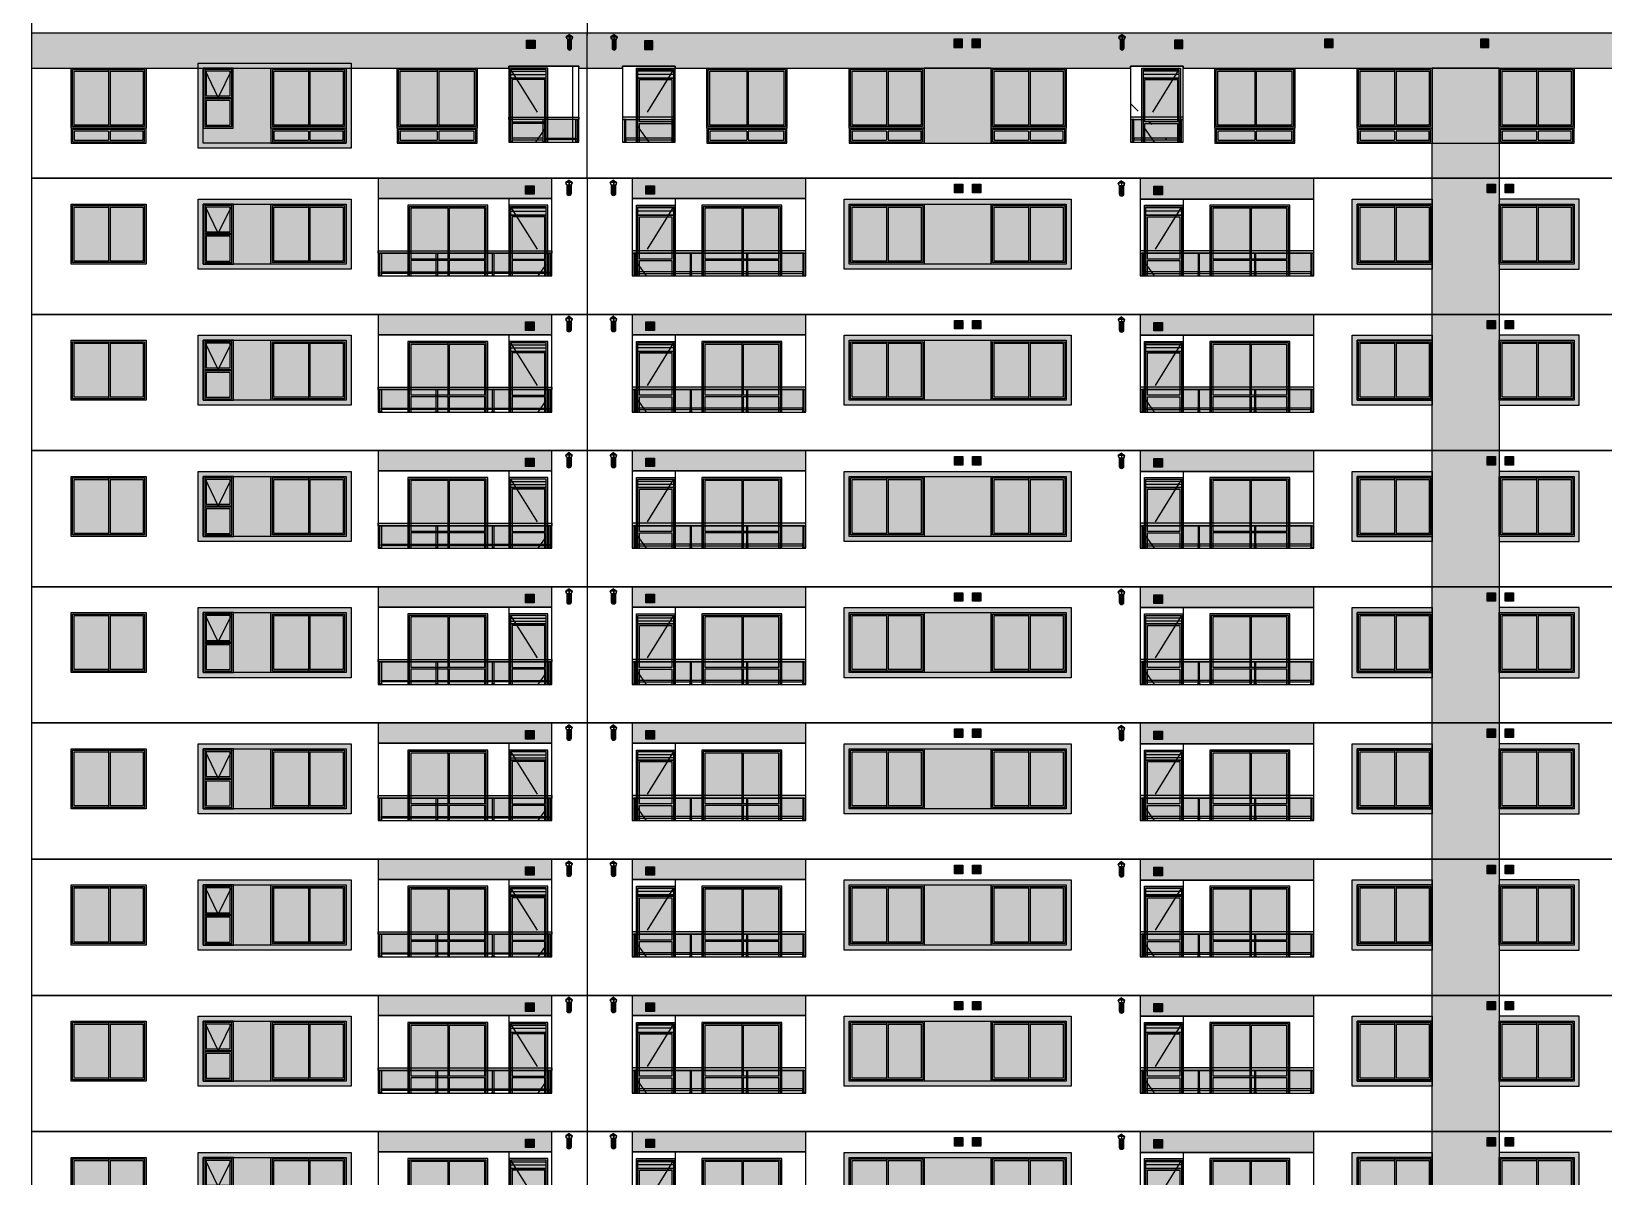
# Model space of a CAD drawing. Header units: metres. Extents: x -9138 to -7768, y 20 to 184.
# Drawn here: x -8337.33 to -8305.94, y 68.04 to 90.91 of the extents above; entities that cross this region are included whole.
import ezdxf
from ezdxf.xclip import XClip

# ---------------------------------------------------------------- set-up
doc = ezdxf.new("R2010")
doc.units = ezdxf.units.M
doc.header["$XCLIPFRAME"] = 0
doc.linetypes.add('CTE ELEV$0$DASHEDX2', pattern=[1.5, 1, -0.5])
for name, color, linetype in [('ARQ-DIM EMBASAM', 2, 'Continuous'), ('CTE ELEV$0$ARQ- FRISO', 7, 'Continuous'), ('CTE ELEV$0$ARQ-AUX', 7, 'Continuous'), ('CTE ELEV$0$ARQ-AUX1', 1, 'Continuous'), ('CTE ELEV$0$ARQ-AUX2', 2, 'Continuous'), ('CTE ELEV$0$ARQ-AUX3', 3, 'Continuous'), ('CTE ELEV$0$ARQ-CAX', 1, 'Continuous'), ('CTE ELEV$0$ARQ-PRJ', 7, 'CTE ELEV$0$DASHEDX2')]:
    doc.layers.add(name, color=color, linetype=linetype)
for name, color, linetype, true_color in [('CTE ELEV$0$COR CASTANHA', 7, 'Continuous', 0x92725d), ('CTE ELEV$0$COR CINZA FECHADO', 7, 'Continuous', 0x56534e), ('CTE ELEV$0$COR-CAIX', 7, 'Continuous', 0x45494e)]:
    doc.layers.add(name, color=color, linetype=linetype, true_color=true_color)

# ---------------------------------------------------------------- blocks, each defined once
blk = doc.blocks.new('CTE ELEV$0$V J 150x120')
at = {"layer": 'CTE ELEV$0$COR-CAIX'}
h = blk.add_hatch(color=256, dxfattribs=at)
h.dxf.hatch_style = 1
h.paths.add_polyline_path([(1.5, 1.2), (0, 1.2), (0, 0), (1.5, 0)])
h = blk.add_hatch(color=254, dxfattribs=at)
h.dxf.hatch_style = 1
h.paths.add_polyline_path([(0.72, 1.14), (0.06, 1.14), (0.06, 0.06), (0.72, 0.06)])
h.paths.add_polyline_path([(0.75, 0.06), (1.44, 0.06), (1.44, 1.14), (0.75, 1.14)])
for points in [[(1.5, 1.2), (0, 1.2), (0, 0), (1.5, 0)], [(1.47, 1.17), (0.03, 1.17), (0.03, 0.03), (1.47, 0.03)]]:
    blk.add_lwpolyline(points, close=True)
for points in [[(0.72, 1.14), (0.06, 1.14), (0.06, 0.06), (0.72, 0.06)], [(0.72, 1.14), (0.72, 0.06)], [(0.75, 1.17), (0.75, 0.03)], [(0.75, 0.06), (1.44, 0.06), (1.44, 1.14), (0.75, 1.14)]]:
    blk.add_lwpolyline(points)
blk = doc.blocks.new('CTE ELEV$0$V J 80x60')
at = {"layer": 'CTE ELEV$0$COR-CAIX'}
h = blk.add_hatch(color=256, dxfattribs=at)
h.dxf.hatch_style = 1
h.paths.add_polyline_path([(0, 1.2), (0.6, 1.2), (0.6, 0), (0, 0)])
h = blk.add_hatch(color=254, dxfattribs=at)
h.dxf.hatch_style = 1
h.paths.add_polyline_path([(0.54, 0.555), (0.06, 0.555), (0.06, 0.06), (0.54, 0.06)])
h.paths.add_polyline_path([(0.06, 1.108), (0.06, 0.645), (0.285, 0.645)], flags=17)
h.paths.add_polyline_path([(0.54, 1.108), (0.54, 1.14), (0.06, 1.14), (0.06, 1.108), (0.285, 0.645), (0.315, 0.645)])
h.paths.add_polyline_path([(0.54, 1.108), (0.315, 0.645), (0.54, 0.645)], flags=17)
at = {"layer": 'CTE ELEV$0$ARQ-CAX', "flags": 128}
for points in [[(0, 1.2), (0.6, 1.2), (0.6, 0), (0, 0)], [(0.03, 1.17), (0.57, 1.17), (0.57, 0.615), (0.03, 0.615)], [(0.03, 1.17), (0.57, 1.17), (0.57, 0.03), (0.03, 0.03)], [(0.06, 1.14), (0.54, 1.14), (0.54, 0.645), (0.06, 0.645)], [(0.03, 0.585), (0.57, 0.585), (0.57, 0.03), (0.03, 0.03)], [(0.06, 0.555), (0.54, 0.555), (0.54, 0.06), (0.06, 0.06)]]:
    blk.add_lwpolyline(points, close=True, dxfattribs=at)
at = {"layer": 'CTE ELEV$0$ARQ-PRJ'}
blk.add_lwpolyline([(0.03, 1.17), (0.3, 0.615), (0.57, 1.17)], dxfattribs=at)
blk = doc.blocks.new('CTE ELEV$0$V P 160x220')
at = {"layer": 'CTE ELEV$0$COR-CAIX'}
h = blk.add_hatch(color=256, dxfattribs=at)
h.dxf.hatch_style = 1
h.paths.add_polyline_path([(0, 2.175), (1.6, 2.175), (1.6, 0), (0, 0)])
h = blk.add_hatch(color=254, dxfattribs=at)
h.dxf.hatch_style = 1
h.paths.add_polyline_path([(0.77, 2.115), (0.06, 2.115), (0.06, 1.1), (0.77, 1.1)])
h.paths.add_polyline_path([(1.54, 2.115), (0.8, 2.115), (0.8, 1.1), (1.54, 1.1)])
h.paths.add_polyline_path([(1.54, 1.07), (0.8, 1.07), (0.8, 0.06), (1.54, 0.06)])
h.paths.add_polyline_path([(0.77, 1.07), (0.06, 1.07), (0.06, 0.06), (0.77, 0.06)])
at = {"layer": 'CTE ELEV$0$ARQ-CAX'}
for p, q in [((0.06, 1.1), (0.77, 1.1)), ((0.06, 1.07), (0.77, 1.07)), ((0.8, 1.1), (1.54, 1.1)), ((0.8, 1.07), (1.54, 1.07))]:
    blk.add_line(p, q, dxfattribs=at)
for points in [[(0, 2.175), (1.6, 2.175), (1.6, 0), (0, 0)], [(0.03, 2.145), (1.57, 2.145), (1.57, 0.03), (0.03, 0.03)]]:
    blk.add_lwpolyline(points, close=True, dxfattribs=at)
for points in [[(0.06, 1.1), (0.06, 2.115), (0.77, 2.115)], [(0.77, 2.115), (0.77, 1.1)], [(0.8, 2.145), (0.8, 0.03)], [(0.8, 2.115), (1.54, 2.115), (1.54, 1.1)], [(0.77, 0.06), (0.06, 0.06), (0.06, 1.07)], [(0.77, 1.07), (0.77, 0.06)], [(1.54, 1.07), (1.54, 0.06), (0.8, 0.06)]]:
    blk.add_lwpolyline(points, dxfattribs=at)
blk = doc.blocks.new('CTE ELEV$0$V P 80x220')
at = {"layer": 'CTE ELEV$0$ARQ-CAX'}
h = blk.add_hatch(dxfattribs=at)
h.set_pattern_fill('LINE', scale=0.02)
h.set_pattern_definition([(0, (0.74004, 2.16916), (0, 0.0635), [])])
h.paths.add_polyline_path([(0.74, 2.145), (0.03, 2.145), (0.03, 2), (0.74, 2)])
h.paths.add_polyline_path([(0.71, 0.2), (0.06, 0.2), (0.06, 0.03), (0.71, 0.03)])
at = {"layer": 'CTE ELEV$0$COR-CAIX'}
h = blk.add_hatch(color=256, dxfattribs=at)
h.dxf.hatch_style = 1
h.paths.add_polyline_path([(0.77, 0), (0.77, 2.175), (0, 2.175), (0, 0)])
h = blk.add_hatch(color=254, dxfattribs=at)
h.dxf.hatch_style = 1
h.paths.add_polyline_path([(0.71, 1.945), (0.154, 1.945), (0.678, 1.1), (0.71, 1.1)])
h.paths.add_polyline_path([(0.154, 1.945), (0.06, 1.945), (0.06, 1.1), (0.678, 1.1)])
h.paths.add_polyline_path([(0.71, 0.958), (0.71, 1.048), (0.697, 1.07), (0.06, 1.07), (0.06, 0.23), (0.193, 0.23)])
h.paths.add_polyline_path([(0.71, 0.958), (0.193, 0.23), (0.71, 0.23)], flags=17)
at = {"layer": 'CTE ELEV$0$ARQ-CAX'}
for points in [[(0.77, 0), (0.77, 2.175), (0, 2.175), (0, 0)], [(0.74, 2.145), (0.03, 2.145), (0.03, 1.975), (0.74, 1.975)]]:
    blk.add_lwpolyline(points, close=True, dxfattribs=at)
for points in [[(0.74, 0), (0.74, 1.975), (0.03, 1.975), (0.03, 0)], [(0.71, 1.1), (0.71, 1.945), (0.06, 1.945), (0.06, 1.1)], [(0.06, 1.1), (0.71, 1.1)], [(0.06, 1.07), (0.06, 0)], [(0.71, 1.07), (0.06, 1.07)], [(0.71, 0), (0.71, 1.07)], [(0.71, 0.23), (0.06, 0.23)], [(0.06, 0.2), (0.71, 0.2)], [(0.06, 0.03), (0.71, 0.03)], [(0, 0), (0.77, 0)]]:
    blk.add_lwpolyline(points, dxfattribs=at)
at = {"layer": 'CTE ELEV$0$ARQ-PRJ'}
blk.add_lwpolyline([(0.03, 2.145), (0.74, 1), (0.03, 0)], dxfattribs=at)
blk = doc.blocks.new('CTE ELEV$0$v grd 3.47')
at = {"layer": 'CTE ELEV$0$COR-CAIX'}
h = blk.add_hatch(color=256, dxfattribs=at)
h.dxf.hatch_style = 1
h.paths.add_polyline_path([(-3.47, 0.45), (0, 0.45), (0, 0.5), (-3.47, 0.5)])
h.paths.add_polyline_path([(-3.405, 0.45), (-3.435, 0.45), (-3.435, 0.01), (-3.405, 0.01)])
h.paths.add_polyline_path([(-2.322, 0.01), (-2.272, 0.01), (-2.272, 0), (-2.322, 0)])
h.paths.add_polyline_path([(-1.198, 0.01), (-1.148, 0.01), (-1.148, 0), (-1.198, 0)])
h.paths.add_polyline_path([(-1.158, 0.08), (-0.065, 0.08), (-0.065, 0.05), (-1.158, 0.05)])
h.paths.add_polyline_path([(-2.282, 0.08), (-1.188, 0.08), (-1.188, 0.05), (-2.282, 0.05)])
h.paths.add_polyline_path([(-1.188, 0.45), (-1.158, 0.45), (-1.158, 0.01), (-1.188, 0.01)])
h.paths.add_polyline_path([(-2.312, 0.45), (-2.282, 0.45), (-2.282, 0.01), (-2.312, 0.01)])
h.paths.add_polyline_path([(-3.405, 0.08), (-2.312, 0.08), (-2.312, 0.05), (-3.405, 0.05)])
h.paths.add_polyline_path([(-3.445, 0.01), (-3.395, 0.01), (-3.395, 0), (-3.445, 0)])
h.paths.add_polyline_path([(-0.075, 0.01), (-0.025, 0.01), (-0.025, 0), (-0.075, 0)])
h.paths.add_polyline_path([(-0.065, 0.45), (-0.035, 0.45), (-0.035, 0.01), (-0.065, 0.01)])
at = {"layer": 'CTE ELEV$0$COR-CAIX', "transparency": 33554610}
h = blk.add_hatch(color=254, dxfattribs=at)
h.dxf.hatch_style = 1
h.paths.add_polyline_path([(-2.312, 0.08), (-2.312, 0.45), (-3.405, 0.45), (-3.405, 0.08)])
h.paths.add_polyline_path([(-1.188, 0.08), (-1.188, 0.45), (-2.282, 0.45), (-2.282, 0.08)])
h.paths.add_polyline_path([(-1.158, 0.08), (-0.065, 0.08), (-0.065, 0.45), (-1.158, 0.45)])
at = {"ltscale": 0.05}
blk.add_lwpolyline([(0, 0.5), (0, 0.45), (-3.47, 0.45), (-3.47, 0.5)], close=True, dxfattribs=at)
for points in [[(-3.435, 0.45), (-3.405, 0.45), (-3.405, 0.01), (-3.435, 0.01)], [(-2.312, 0.45), (-2.282, 0.45), (-2.282, 0.01), (-2.312, 0.01)], [(-1.188, 0.45), (-1.158, 0.45), (-1.158, 0.01), (-1.188, 0.01)], [(-0.065, 0.45), (-0.035, 0.45), (-0.035, 0.01), (-0.065, 0.01)], [(-3.445, 0.01), (-3.395, 0.01), (-3.395, 0), (-3.445, 0)], [(-3.405, 0.08), (-2.312, 0.08), (-2.312, 0.05), (-3.405, 0.05)], [(-2.322, 0.01), (-2.272, 0.01), (-2.272, 0), (-2.322, 0)], [(-2.282, 0.08), (-1.188, 0.08), (-1.188, 0.05), (-2.282, 0.05)], [(-1.198, 0.01), (-1.148, 0.01), (-1.148, 0), (-1.198, 0)], [(-1.158, 0.08), (-0.065, 0.08), (-0.065, 0.05), (-1.158, 0.05)], [(-0.075, 0.01), (-0.025, 0.01), (-0.025, 0), (-0.075, 0)]]:
    blk.add_lwpolyline(points, close=True)
blk.add_lwpolyline([(-3.42, 0.45), (-0.05, 0.45)])
blk = doc.blocks.new('CTE ELEV$0$vp vento kit')
at = {"layer": 'CTE ELEV$0$ARQ-CAX', "transparency": 33554687}
h = blk.add_hatch(dxfattribs=at)
h.set_pattern_fill('LINE', scale=0.01)
h.set_pattern_definition([(0, (8794.04869, -68.72711), (0, 0.03175), [])])
h.paths.add_polyline_path([(-0.16, 0.16), (-0.01, 0.16), (-0.01, 0.01), (-0.16, 0.01)])
at = {"layer": 'CTE ELEV$0$COR-CAIX', "transparency": 33554687}
h = blk.add_hatch(color=256, dxfattribs=at)
h.dxf.hatch_style = 1
h.paths.add_polyline_path([(-0.17, 0.17), (0, 0.17), (0, 0), (-0.17, 0)])
at = {"layer": 'CTE ELEV$0$ARQ-CAX'}
for points in [[(-0.17, 0.17), (0, 0.17), (0, 0), (-0.17, 0)], [(-0.16, 0.16), (-0.01, 0.16), (-0.01, 0.01), (-0.16, 0.01)]]:
    blk.add_lwpolyline(points, close=True, dxfattribs=at)
blk = doc.blocks.new('CTE ELEV$0$V FR CHAPEU CHINES')
at = {"layer": 'CTE ELEV$0$ARQ-AUX'}
h = blk.add_hatch(color=8, dxfattribs=at)
h.dxf.hatch_style = 1
h.paths.add_polyline_path([(-0.01, 0.262), (-0.077, 0.212), (0.057, 0.212)])
h.paths.add_polyline_path([(0.03, 0.167), (-0.05, 0.167), (-0.05, -0.01, 1), (0.03, -0.01)])
h.paths.add_polyline_path([(-0.007, 0.212), (-0.012, 0.212), (-0.012, 0.167), (-0.007, 0.167)])
h.paths.add_polyline_path([(-0.072, 0.212), (-0.077, 0.212), (-0.06, 0.167), (-0.055, 0.167)])
h.paths.add_polyline_path([(0.057, 0.212), (0.052, 0.212), (0.035, 0.167), (0.04, 0.167)])
at = {"layer": 'CTE ELEV$0$ARQ-CAX'}
for p, q in [((0.04, 0.167), (-0.06, 0.167)), ((-0.05, 0.167), (-0.05, -0.01)), ((0.03, -0.01), (0.03, 0.167))]:
    blk.add_line(p, q, dxfattribs=at)
for points in [[(-0.01, 0.262), (-0.077, 0.212)], [(-0.06, 0.167), (-0.077, 0.212)], [(-0.055, 0.167), (-0.072, 0.212)], [(-0.01, 0.262), (0.057, 0.212)], [(0.035, 0.167), (0.052, 0.212)], [(0.04, 0.167), (0.057, 0.212)]]:
    blk.add_lwpolyline(points, dxfattribs=at)
at = {"layer": 'CTE ELEV$0$ARQ-CAX', "elevation": -0.007}
for points in [[(-0.077, 0.212), (0.057, 0.212)], [(-0.012, 0.212), (-0.012, 0.167)], [(-0.007, 0.212), (-0.007, 0.167)]]:
    blk.add_lwpolyline(points, dxfattribs=at)
at = {"layer": 'CTE ELEV$0$ARQ-CAX'}
blk.add_arc((-0.01, -0.01), 0.04, 180, 0, dxfattribs=at)
blk = doc.blocks.new('CTE ELEV$0$elev 3 tipo')
at = {"layer": 'CTE ELEV$0$COR CASTANHA'}
h = blk.add_hatch(color=256, dxfattribs=at)
h.dxf.hatch_style = 1
h.paths.add_polyline_path([(6.92, 2.315), (10.39, 2.315), (10.39, 2.72), (6.92, 2.72)])
h = blk.add_hatch(color=256, dxfattribs=at)
h.dxf.hatch_style = 1
h.paths.add_polyline_path([(11.99, 2.315), (15.46, 2.315), (15.46, 2.72), (11.99, 2.72)])
h = blk.add_hatch(color=256, dxfattribs=at)
h.dxf.hatch_style = 1
h.paths.add_polyline_path([(22.13, 2.304), (25.6, 2.304), (25.6, 2.72), (22.13, 2.72)])
at = {"layer": 'CTE ELEV$0$COR CINZA FECHADO'}
h = blk.add_hatch(color=256, dxfattribs=at)
h.dxf.hatch_style = 1
h.paths.add_polyline_path([(27.96, 0), (29.295, 0), (29.295, 2.72), (27.96, 2.72)])
h = blk.add_hatch(color=256, dxfattribs=at)
h.dxf.hatch_style = 1
h.paths.add_polyline_path([(6.38, 2.305), (3.33, 2.305), (3.33, 0.905), (6.38, 0.905)])
h.paths.add_polyline_path([(6.28, 2.205), (6.28, 1.005), (4.78, 1.005), (3.43, 1.005), (3.43, 2.205), (4.03, 2.205)], flags=16)
h.paths.add_polyline_path([(4.81, 2.175), (6.25, 2.175), (6.25, 1.035), (4.81, 1.035)], flags=0)
h.paths.add_polyline_path([(4.84, 2.145), (5.53, 2.145), (5.53, 1.065), (4.84, 1.065)], flags=0)
h.paths.add_polyline_path([(4, 2.175), (4, 1.035), (3.46, 1.035), (3.46, 1.59), (3.46, 2.175)], flags=0)
h.paths.add_polyline_path([(4, 2.175), (4, 1.62), (3.46, 1.62), (3.46, 2.175)], flags=0)
h.paths.add_polyline_path([(3.97, 1.65), (3.745, 1.65), (3.73, 1.62), (3.716, 1.65), (3.49, 1.65), (3.49, 2.145), (3.97, 2.145)], flags=0)
h.paths.add_polyline_path([(3.97, 1.56), (3.97, 1.065), (3.49, 1.065), (3.49, 1.56)], flags=0)
h.paths.add_polyline_path([(5.56, 2.145), (6.22, 2.145), (6.22, 1.065), (5.56, 1.065)], flags=0)
h = blk.add_hatch(color=256, dxfattribs=at)
h.dxf.hatch_style = 1
h.paths.add_polyline_path([(4.78, 2.205), (4.03, 2.205), (4.03, 1.005), (4.78, 1.005)])
h = blk.add_hatch(color=256, dxfattribs=at)
h.dxf.hatch_style = 1
h.paths.add_polyline_path([(20.755, 2.305), (16.22, 2.305), (16.22, 0.905), (20.755, 0.905)])
h.paths.add_polyline_path([(16.32, 1.005), (16.32, 2.205), (17.82, 2.205), (20.655, 2.205), (20.655, 1.005), (19.155, 1.005)], flags=16)
h.paths.add_polyline_path([(19.185, 1.035), (19.185, 2.175), (20.625, 2.175), (20.625, 1.035)], flags=0)
h.paths.add_polyline_path([(19.215, 1.065), (19.215, 2.145), (19.905, 2.145), (19.905, 1.065)], flags=0)
h.paths.add_polyline_path([(19.935, 1.065), (19.935, 2.145), (20.595, 2.145), (20.595, 1.065)], flags=0)
h.paths.add_polyline_path([(17.79, 1.035), (16.35, 1.035), (16.35, 2.175), (17.79, 2.175)], flags=0)
h.paths.add_polyline_path([(17.76, 1.065), (17.1, 1.065), (17.1, 2.145), (17.76, 2.145)], flags=0)
h.paths.add_polyline_path([(17.07, 1.065), (16.38, 1.065), (16.38, 2.145), (17.07, 2.145)], flags=0)
h = blk.add_hatch(color=256, dxfattribs=at)
h.dxf.hatch_style = 1
h.paths.add_polyline_path([(19.155, 2.205), (17.82, 2.205), (17.82, 1.005), (19.155, 1.005)])
h = blk.add_hatch(color=256, dxfattribs=at)
h.dxf.hatch_style = 1
h.paths.add_polyline_path([(27.96, 2.305), (26.36, 2.305), (26.36, 0.905), (27.96, 0.905), (27.96, 1.005), (26.46, 1.005), (26.46, 2.205), (27.96, 2.205)])
h = blk.add_hatch(color=256, dxfattribs=at)
h.dxf.hatch_style = 1
h.paths.add_polyline_path([(30.895, 2.305), (29.295, 2.305), (29.295, 2.205), (30.795, 2.205), (30.795, 1.005), (29.295, 1.005), (29.295, 0.905), (30.895, 0.905)])
at = {"layer": 'CTE ELEV$0$ARQ- FRISO'}
for points in [[(58.15, 2.72), (0, 2.72)], [(0, 0), (58.15, 0)]]:
    blk.add_lwpolyline(points, dxfattribs=at)
at = {"layer": 'CTE ELEV$0$ARQ-AUX1'}
for p, q in [((12.85, 2.315, 0), (12.85, 0.77, 0)), ((22.99, 2.304, 0), (22.99, 0.77, 0))]:
    blk.add_line(p, q, dxfattribs=at)
at = {"layer": 'CTE ELEV$0$ARQ-AUX1', "elevation": 0}
blk.add_lwpolyline([(9.53, 2.315), (9.53, 0.77)], dxfattribs=at)
at = {"layer": 'CTE ELEV$0$ARQ-AUX2'}
blk.add_line((0, 2.72), (0, 0), dxfattribs=at)
at = {"layer": 'CTE ELEV$0$ARQ-AUX3'}
blk.add_line((11.09, 2.72), (11.09, 0), dxfattribs=at)
at = {"layer": 'CTE ELEV$0$ARQ-AUX3', "elevation": 0}
for points in [[(10.39, 2.315), (6.92, 2.315), (6.92, 0.77), (10.39, 0.77)], [(15.46, 2.315), (11.99, 2.315), (11.99, 0.77), (15.46, 0.77)], [(25.6, 2.304), (22.13, 2.304), (22.13, 0.77), (25.6, 0.77)]]:
    blk.add_lwpolyline(points, close=True, dxfattribs=at)
at = {"layer": 'CTE ELEV$0$COR CASTANHA', "elevation": 0}
for points in [[(6.92, 2.315), (10.39, 2.315), (10.39, 2.72), (6.92, 2.72)], [(11.99, 2.315), (15.46, 2.315), (15.46, 2.72), (11.99, 2.72)], [(22.13, 2.304), (25.6, 2.304), (25.6, 2.72), (22.13, 2.72)]]:
    blk.add_lwpolyline(points, close=True, dxfattribs=at)
at = {"layer": 'CTE ELEV$0$COR CINZA FECHADO'}
blk.add_lwpolyline([(27.96, 2.72), (29.295, 2.72), (29.295, 0), (27.96, 0)], close=True, dxfattribs=at)
at = {"layer": 'CTE ELEV$0$COR CINZA FECHADO', "elevation": 0}
for points in [[(3.33, 2.305), (6.38, 2.305), (6.38, 0.905), (3.33, 0.905)], [(3.43, 2.205), (6.28, 2.205), (6.28, 1.005), (3.43, 1.005)], [(16.22, 2.305), (20.755, 2.305), (20.755, 0.905), (16.22, 0.905)], [(16.32, 2.205), (20.655, 2.205), (20.655, 1.005), (16.32, 1.005)], [(27.96, 2.205), (26.46, 2.205), (26.46, 1.005), (27.96, 1.005), (27.96, 0.905), (26.36, 0.905), (26.36, 2.305), (27.96, 2.305)], [(29.295, 2.205), (30.795, 2.205), (30.795, 1.005), (29.295, 1.005), (29.295, 0.905), (30.895, 0.905), (30.895, 2.305), (29.295, 2.305)]]:
    blk.add_lwpolyline(points, close=True, dxfattribs=at)
at = {"layer": 'Defpoints'}
blk.add_lwpolyline([(0, 2.72), (0, 2.72)], dxfattribs=at)
at = {"layer": 'CTE ELEV$0$ARQ-AUX1', "xscale": -1}
for p in [(10.721, 2.42, 0), (11.61, 2.42, 0), (21.75, 2.409, 0)]:
    blk.add_blockref('CTE ELEV$0$V FR CHAPEU CHINES', p, dxfattribs=at)
at = {"layer": 'CTE ELEV$0$ARQ-AUX3'}
blk.add_blockref('CTE ELEV$0$v grd 3.47', (10.39, 0.77, 0), dxfattribs=at)
at = {"layer": 'CTE ELEV$0$ARQ-AUX3', "xscale": -1}
for p in [(11.99, 0.77, 0), (22.13, 0.77, 0)]:
    blk.add_blockref('CTE ELEV$0$v grd 3.47', p, dxfattribs=at)
at = {"layer": 'CTE ELEV$0$ARQ-CAX'}
for p in [(10.035, 2.4, 0), (12.435, 2.4, 0), (18.595, 2.43), (18.954, 2.43, 0), (22.575, 2.389, 0), (29.226, 2.43), (29.585, 2.43, 0)]:
    blk.add_blockref('CTE ELEV$0$vp vento kit', p, dxfattribs=at)
at = {"layer": 'CTE ELEV$0$ARQ-CAX', "xscale": -1}
for name, p in [('CTE ELEV$0$V J 150x120', (2.29, 1.005, 0)), ('CTE ELEV$0$V J 80x60', (4.03, 1.005, 0)), ('CTE ELEV$0$V J 150x120', (6.28, 1.005, 0)), ('CTE ELEV$0$V J 150x120', (17.82, 1.005, 0)), ('CTE ELEV$0$V J 150x120', (20.655, 1.005, 0)), ('CTE ELEV$0$V J 150x120', (27.96, 1.005, 0)), ('CTE ELEV$0$V J 150x120', (30.795, 1.005, 0))]:
    blk.add_blockref(name, p, dxfattribs=at)
at = {"layer": 'CTE ELEV$0$ARQ-CAX'}
ref = blk.add_blockref('CTE ELEV$0$V P 160x220', (9.11, 0.005, 0), dxfattribs=dict(at, xscale=-1))
XClip(ref).set_block_clipping_path([(0, 0.7650000488), (1.6, 2.2)])
ref = blk.add_blockref('CTE ELEV$0$V P 80x220', (9.535, 0.005, 0), dxfattribs=at)
XClip(ref).set_block_clipping_path([(-0.016847262, 0.7649492641), (0.7809388426, 2.2154325848)])
ref = blk.add_blockref('CTE ELEV$0$V P 80x220', (12.845, 0.005, 0), dxfattribs=dict(at, xscale=-1))
XClip(ref).set_block_clipping_path([(-0.1223022238, 0.7649479396), (0.8049503176, 2.2693439402)])
ref = blk.add_blockref('CTE ELEV$0$V P 160x220', (14.98, 0.005, 0), dxfattribs=dict(at, xscale=-1))
XClip(ref).set_block_clipping_path([(0, 0.7650000488), (1.6, 2.2)])
ref = blk.add_blockref('CTE ELEV$0$V P 80x220', (22.985, 0.005, 0), dxfattribs=dict(at, xscale=-1))
XClip(ref).set_block_clipping_path([(-0.0050048495, 0.7649479396), (0.8477270332, 2.3049873234)])
ref = blk.add_blockref('CTE ELEV$0$V P 160x220', (25.12, 0.005, 0), dxfattribs=dict(at, xscale=-1))
XClip(ref).set_block_clipping_path([(0, 0.7650000488), (1.6, 2.2)])
blk = doc.blocks.new('CTE ELEV$0$V BAND INF 150x40')
at = {"layer": 'CTE ELEV$0$COR-CAIX'}
h = blk.add_hatch(color=256, dxfattribs=at)
h.dxf.hatch_style = 1
h.paths.add_polyline_path([(0, 0), (1.5, 0), (1.5, -0.3), (0, -0.3)])
h = blk.add_hatch(color=254, dxfattribs=at)
h.dxf.hatch_style = 1
h.paths.add_polyline_path([(0.72, -0.24), (0.72, -0.06), (0.06, -0.06), (0.06, -0.24)])
h.paths.add_polyline_path([(0.75, -0.24), (1.44, -0.24), (1.44, -0.06), (0.75, -0.06)])
at = {"layer": 'CTE ELEV$0$ARQ-CAX'}
for points in [[(0, 0), (1.5, 0), (1.5, -0.3), (0, -0.3)], [(0.03, -0.03), (1.47, -0.03), (1.47, -0.27), (0.03, -0.27)]]:
    blk.add_lwpolyline(points, close=True, dxfattribs=at)
for points in [[(0.72, -0.24), (0.06, -0.24), (0.06, -0.06), (0.72, -0.06)], [(0.72, -0.06), (0.72, -0.24)], [(0.75, -0.06), (1.44, -0.06), (1.44, -0.24), (0.75, -0.24)], [(0.75, -0.06), (0.75, -0.24)]]:
    blk.add_lwpolyline(points, dxfattribs=at)
blk = doc.blocks.new('CTE ELEV$0$V J 160x120')
at = {"layer": 'CTE ELEV$0$COR-CAIX'}
h = blk.add_hatch(color=256, dxfattribs=at)
h.dxf.hatch_style = 1
h.paths.add_polyline_path([(1.6, 1.2), (0, 1.2), (0, 0), (1.6, 0)])
h = blk.add_hatch(color=254, dxfattribs=at)
h.dxf.hatch_style = 1
h.paths.add_polyline_path([(0.77, 1.14), (0.06, 1.14), (0.06, 0.06), (0.77, 0.06)])
h.paths.add_polyline_path([(1.54, 1.14), (0.8, 1.14), (0.8, 0.06), (1.54, 0.06)])
at = {"layer": 'CTE ELEV$0$ARQ-CAX'}
for points in [[(1.6, 1.2), (0, 1.2), (0, 0), (1.6, 0)], [(1.57, 1.17), (0.03, 1.17), (0.03, 0.03), (1.57, 0.03)]]:
    blk.add_lwpolyline(points, close=True, dxfattribs=at)
for points in [[(0.77, 1.14), (0.06, 1.14), (0.06, 0.06), (0.77, 0.06)], [(0.77, 1.14), (0.77, 0.06)], [(0.8, 1.17), (0.8, 0.03)], [(0.8, 0.06), (1.54, 0.06), (1.54, 1.14), (0.8, 1.14)]]:
    blk.add_lwpolyline(points, dxfattribs=at)
blk = doc.blocks.new('CTE ELEV$0$V BAND INF 160x40')
at = {"layer": 'CTE ELEV$0$COR-CAIX'}
h = blk.add_hatch(color=256, dxfattribs=at)
h.dxf.hatch_style = 1
h.paths.add_polyline_path([(0, 0), (1.6, 0), (1.6, -0.3), (0, -0.3)])
h = blk.add_hatch(color=254, dxfattribs=at)
h.dxf.hatch_style = 1
h.paths.add_polyline_path([(0.77, -0.24), (0.77, -0.06), (0.06, -0.06), (0.06, -0.24)])
h.paths.add_polyline_path([(1.54, -0.24), (1.54, -0.06), (0.8, -0.06), (0.8, -0.24)])
at = {"layer": 'CTE ELEV$0$ARQ-CAX'}
for points in [[(0, 0), (1.6, 0), (1.6, -0.3), (0, -0.3)], [(0.03, -0.03), (1.57, -0.03), (1.57, -0.27), (0.03, -0.27)]]:
    blk.add_lwpolyline(points, close=True, dxfattribs=at)
for points in [[(0.77, -0.24), (0.06, -0.24), (0.06, -0.06), (0.77, -0.06)], [(0.77, -0.06), (0.77, -0.24)], [(0.8, -0.06), (1.54, -0.06), (1.54, -0.24), (0.8, -0.24)], [(0.8, -0.06), (0.8, -0.24)]]:
    blk.add_lwpolyline(points, dxfattribs=at)
blk = doc.blocks.new('CTE ELEV$0$v grd 156')
at = {"layer": 'CTE ELEV$0$COR-CAIX'}
h = blk.add_hatch(color=256, dxfattribs=at)
h.dxf.hatch_style = 1
h.paths.add_polyline_path([(-0.715, 0.08), (-1.335, 0.08), (-1.335, 0.05), (-0.715, 0.05)])
h.paths.add_polyline_path([(-0.725, 0.01), (-0.675, 0.01), (-0.675, 0), (-0.725, 0)])
h.paths.add_polyline_path([(-0.715, 0.45), (-0.685, 0.45), (-0.685, 0.01), (-0.715, 0.01)])
h.paths.add_polyline_path([(-1.375, 0.01), (-1.325, 0.01), (-1.325, 0), (-1.375, 0)])
h.paths.add_polyline_path([(-0.075, 0.01), (-0.025, 0.01), (-0.025, 0), (-0.075, 0)])
h.paths.add_polyline_path([(-0.685, 0.08), (-0.065, 0.08), (-0.065, 0.05), (-0.685, 0.05)])
h.paths.add_polyline_path([(-0.065, 0.45), (-0.035, 0.45), (-0.035, 0.01), (-0.065, 0.01)])
h.paths.add_polyline_path([(-1.365, 0.45), (-1.335, 0.45), (-1.335, 0.01), (-1.365, 0.01)])
h.paths.add_polyline_path([(0, 0.5), (0, 0.45), (-1.4, 0.45), (-1.4, 0.5)])
at = {"layer": 'CTE ELEV$0$COR-CAIX', "transparency": 33554610}
h = blk.add_hatch(color=254, dxfattribs=at)
h.dxf.hatch_style = 1
h.paths.add_polyline_path([(-0.715, 0.08), (-0.715, 0.45), (-1.335, 0.45), (-1.335, 0.08)])
h.paths.add_polyline_path([(-0.685, 0.08), (-0.065, 0.08), (-0.065, 0.45), (-0.685, 0.45)])
at = {"ltscale": 0.05}
blk.add_lwpolyline([(0, 0.5), (0, 0.45), (-1.4, 0.45), (-1.4, 0.5)], close=True, dxfattribs=at)
for points in [[(-1.365, 0.45), (-1.335, 0.45), (-1.335, 0.01), (-1.365, 0.01)], [(-0.715, 0.45), (-0.685, 0.45), (-0.685, 0.01), (-0.715, 0.01)], [(-0.065, 0.45), (-0.035, 0.45), (-0.035, 0.01), (-0.065, 0.01)], [(-1.375, 0.01), (-1.325, 0.01), (-1.325, 0), (-1.375, 0)], [(-0.715, 0.08), (-1.335, 0.08), (-1.335, 0.05), (-0.715, 0.05)], [(-0.725, 0.01), (-0.675, 0.01), (-0.675, 0), (-0.725, 0)], [(-0.685, 0.08), (-0.065, 0.08), (-0.065, 0.05), (-0.685, 0.05)], [(-0.075, 0.01), (-0.025, 0.01), (-0.025, 0), (-0.075, 0)]]:
    blk.add_lwpolyline(points, close=True)
blk = doc.blocks.new('CTE ELEV$0$gradil dupl inf 2')
h = blk.add_hatch()
h.set_pattern_fill('ANSI31', color=255)
h.paths.add_polyline_path([(-1.015, 0.35), (-0.985, 0.35), (-0.985, 0.01), (-1.015, 0.01)])
h.paths.add_polyline_path([(-0.151, 0.4), (-0.151, 0.35), (-1.05, 0.35), (-1.05, 0.4)])
h.paths.add_polyline_path([(-1.025, 0.01), (-0.975, 0.01), (-0.975, 0), (-1.025, 0)])
h.paths.add_polyline_path([(-0.985, 0.08), (-0.216, 0.08), (-0.216, 0.05), (-0.985, 0.05)])
h.paths.add_polyline_path([(-0.226, 0.01), (-0.176, 0.01), (-0.176, 0), (-0.226, 0)])
h.paths.add_polyline_path([(-0.216, 0.35), (-0.186, 0.35), (-0.186, 0.01), (-0.216, 0.01)])
h.paths.add_polyline_path([(0, 0), (0, 1.565), (-0.151, 1.565), (-0.151, 0)])
at = {"transparency": 33554610}
h = blk.add_hatch(color=254, dxfattribs=at)
h.dxf.hatch_style = 1
h.paths.add_polyline_path([(-0.065, 0.45), (-0.985, 0.45), (-0.985, 0.08), (-0.065, 0.08)])
at = {"layer": 'CTE ELEV$0$COR-CAIX'}
h = blk.add_hatch(color=256, dxfattribs=at)
h.dxf.hatch_style = 1
h.paths.add_polyline_path([(-1.025, 0.01), (-0.975, 0.01), (-0.975, 0), (-1.025, 0)])
h.paths.add_polyline_path([(-0.075, 0.01), (-0.025, 0.01), (-0.025, 0), (-0.075, 0)])
h.paths.add_polyline_path([(-0.985, 0.08), (-0.065, 0.08), (-0.065, 0.05), (-0.985, 0.05)])
h.paths.add_polyline_path([(-0.065, 0.45), (-0.035, 0.45), (-0.035, 0.01), (-0.065, 0.01)])
h.paths.add_polyline_path([(-1.015, 0.45), (-0.985, 0.45), (-0.985, 0.01), (-1.015, 0.01)])
h.paths.add_polyline_path([(0, 0.5), (0, 0.45), (-1.05, 0.45), (-1.05, 0.5)])
at = {"ltscale": 0.05}
blk.add_lwpolyline([(0, 0.5), (0, 0.45), (-1.05, 0.45), (-1.05, 0.5)], close=True, dxfattribs=at)
for points in [[(-1.015, 0.45), (-0.985, 0.45), (-0.985, 0.01), (-1.015, 0.01)], [(-0.065, 0.45), (-0.035, 0.45), (-0.035, 0.01), (-0.065, 0.01)], [(-1.025, 0.01), (-0.975, 0.01), (-0.975, 0), (-1.025, 0)], [(-0.985, 0.08), (-0.065, 0.08), (-0.065, 0.05), (-0.985, 0.05)], [(-0.075, 0.01), (-0.025, 0.01), (-0.025, 0), (-0.075, 0)]]:
    blk.add_lwpolyline(points, close=True)
blk = doc.blocks.new('CTE ELEV$0$elev 1 dupl inf')
at = {"layer": 'CTE ELEV$0$COR CINZA FECHADO', "transparency": 33554687}
h = blk.add_hatch(color=256, dxfattribs=at)
h.dxf.hatch_style = 1
h.paths.add_polyline_path([(26.575, 2.9), (58.15, 2.9), (58.15, 2.2), (48.62, 2.2), (48.62, 2.235), (47.22, 2.235), (47.22, 2.2), (46.35, 2.2), (46.35, 2.235), (45.3, 2.235), (45.3, 2.2), (36.21, 2.2), (36.21, 2.235), (35.16, 2.235), (35.16, 2.2), (26.575, 2.2)])
h = blk.add_hatch(color=256, dxfattribs=at)
h.dxf.hatch_style = 1
h.paths.add_polyline_path([(28.855, 2.2), (30.19, 2.2), (30.19, 0.7), (28.855, 0.7)])
h = blk.add_hatch(color=256, dxfattribs=at)
h.dxf.hatch_style = 1
h.paths.add_polyline_path([(38.995, 2.2), (40.33, 2.2), (40.33, 0.7), (38.995, 0.7)])
h = blk.add_hatch(color=256, dxfattribs=at)
h.dxf.hatch_style = 1
h.paths.add_polyline_path([(54.82, 2.3), (51.77, 2.3), (51.77, 0.6), (54.82, 0.6)])
at = {"layer": 'CTE ELEV$0$ARQ- FRISO', "elevation": 0}
blk.add_lwpolyline([(0, 2.9), (58.15, 2.9)], dxfattribs=at)
at = {"layer": 'CTE ELEV$0$ARQ- FRISO'}
blk.add_lwpolyline([(58.15, 0), (0, 0)], dxfattribs=at)
at = {"layer": 'CTE ELEV$0$ARQ-AUX1', "elevation": 0}
blk.add_lwpolyline([(47.35, 2.235), (47.35, 0.72)], dxfattribs=at)
at = {"layer": 'CTE ELEV$0$ARQ-AUX2'}
blk.add_line((58.15, 2.9, 0), (58.15, 0), dxfattribs=at)
at = {"layer": 'CTE ELEV$0$ARQ-AUX2', "elevation": 0}
blk.add_lwpolyline([(47.22, 2.235), (48.62, 2.235), (48.62, 0.72), (47.22, 0.72)], close=True, dxfattribs=at)
at = {"layer": 'CTE ELEV$0$ARQ-AUX3', "elevation": 0}
blk.add_lwpolyline([(47.06, 0), (47.06, 2.9)], dxfattribs=at)
for points in [[(35.16, 2.235), (36.21, 2.235), (36.21, 0.72), (35.16, 0.72)], [(45.3, 2.235), (46.35, 2.235), (46.35, 0.72), (45.3, 0.72)]]:
    blk.add_lwpolyline(points, close=True, dxfattribs=at)
at = {"layer": 'CTE ELEV$0$COR CINZA FECHADO', "elevation": 0}
for points in [[(26.575, 2.9), (58.15, 2.9), (58.15, 2.2), (48.62, 2.2), (48.62, 2.235), (47.22, 2.235), (47.22, 2.2), (46.35, 2.2), (46.35, 2.235), (45.3, 2.235), (45.3, 2.2), (36.21, 2.2), (36.21, 2.235), (35.16, 2.235), (35.16, 2.2), (26.575, 2.2)], [(28.855, 2.2), (30.19, 2.2), (30.19, 0.7), (28.855, 0.7)], [(38.995, 2.2), (40.33, 2.2), (40.33, 0.7), (38.995, 0.7)], [(54.82, 2.3), (51.77, 2.3), (51.77, 0.6), (54.82, 0.6)], [(54.72, 2.2), (51.87, 2.2), (51.87, 0.7), (54.72, 0.7)]]:
    blk.add_lwpolyline(points, close=True, dxfattribs=at)
at = {"layer": 'CTE ELEV$0$ARQ-AUX'}
ref = blk.add_blockref('CTE ELEV$0$V P 80x220', (35.215, 0.025, 0), dxfattribs=at)
XClip(ref).set_block_clipping_path([(-0.102217153, 0.6948955481), (0.9949953131, 2.3861359559)])
ref = blk.add_blockref('CTE ELEV$0$V P 80x220', (45.304, 0.025, 0), dxfattribs=at)
XClip(ref).set_block_clipping_path([(0, 0.6948955481), (0.9305177257, 2.2102455859)])
ref = blk.add_blockref('CTE ELEV$0$V P 80x220', (48.615, 0.025, 0), dxfattribs=dict(at, xscale=-1))
XClip(ref).set_block_clipping_path([(0, 0.6948955481), (0.9343692372, 2.2464238512)])
at = {"layer": 'CTE ELEV$0$ARQ-AUX1', "xscale": -1}
for p in [(36.369, 2.61, 0), (46.509, 2.61, 0), (47.398, 2.61, 0)]:
    blk.add_blockref('CTE ELEV$0$V FR CHAPEU CHINES', p, dxfattribs=at)
at = {"layer": 'CTE ELEV$0$ARQ-AUX2', "xscale": -1}
blk.add_blockref('CTE ELEV$0$v grd 156', (47.22, 0.72, 0), dxfattribs=at)
at = {"layer": 'CTE ELEV$0$ARQ-AUX3'}
for p in [(36.21, 0.72, 0), (46.35, 0.72, 0)]:
    blk.add_blockref('CTE ELEV$0$gradil dupl inf 2', p, dxfattribs=at)
at = {"layer": 'CTE ELEV$0$ARQ-CAX'}
for name, p in [('CTE ELEV$0$vp vento kit', (29.226, 2.61, 0)), ('CTE ELEV$0$vp vento kit', (32.336, 2.61, 0)), ('CTE ELEV$0$vp vento kit', (35.335, 2.59, 0)), ('CTE ELEV$0$vp vento kit', (39.376, 2.61, 0)), ('CTE ELEV$0$vp vento kit', (39.735, 2.61, 0)), ('CTE ELEV$0$vp vento kit', (45.915, 2.573, 0)), ('CTE ELEV$0$V J 150x120', (27.355, 1, 0)), ('CTE ELEV$0$V J 150x120', (30.19, 1, 0)), ('CTE ELEV$0$V J 160x120', (32.93, 1, 0)), ('CTE ELEV$0$V J 150x120', (37.495, 1, 0)), ('CTE ELEV$0$V J 150x120', (40.33, 1, 0)), ('CTE ELEV$0$V J 160x120', (43.07, 1, 0)), ('CTE ELEV$0$V J 160x120', (49.25, 1, 0)), ('CTE ELEV$0$V J 150x120', (51.87, 1, 0)), ('CTE ELEV$0$V J 80x60', (54.12, 1, 0)), ('CTE ELEV$0$V J 150x120', (55.86, 1, 0)), ('CTE ELEV$0$V BAND INF 150x40', (27.355, 1, 0)), ('CTE ELEV$0$V BAND INF 150x40', (30.19, 1, 0)), ('CTE ELEV$0$V BAND INF 160x40', (32.93, 1, 0)), ('CTE ELEV$0$V BAND INF 150x40', (37.495, 1, 0)), ('CTE ELEV$0$V BAND INF 150x40', (40.33, 1, 0)), ('CTE ELEV$0$V BAND INF 160x40', (43.07, 1, 0)), ('CTE ELEV$0$V BAND INF 160x40', (49.25, 1, 0)), ('CTE ELEV$0$V BAND INF 150x40', (51.87, 1, 0)), ('CTE ELEV$0$V BAND INF 150x40', (55.86, 1, 0))]:
    blk.add_blockref(name, p, dxfattribs=at)
at = {"layer": 'CTE ELEV$0$ARQ-CAX', "xscale": -1}
blk.add_blockref('CTE ELEV$0$vp vento kit', (48.095, 2.59, 0), dxfattribs=at)
blk = doc.blocks.new('CTE ELEV$0$elev 1  dupl sup cob')
at = {"layer": 'CTE ELEV$0$ARQ-AUX2'}
blk.add_line((58.15, 1.09, 0), (58.15, 0), dxfattribs=at)
at = {"layer": 'CTE ELEV$0$ARQ-AUX3'}
blk.add_line((47.06, 3.67, 0), (47.06, 0, 0), dxfattribs=at)
blk = doc.blocks.new('CTE ELEV')
at = {"layer": 'CTE ELEV$0$COR CINZA FECHADO', "transparency": 33554687}
h = blk.add_hatch(color=256, dxfattribs=at)
h.dxf.hatch_style = 1
h.paths.add_polyline_path([(-8308.0315, 88.6801), (-8309.3662, 88.6801), (-8309.3662, 87.98), (-8308.0315, 87.98)])
at = {"layer": 'CTE ELEV$0$COR CINZA FECHADO', "elevation": -0.0001}
blk.add_lwpolyline([(-8309.3662, 88.6801), (-8308.0315, 88.6801), (-8308.0315, 87.98), (-8309.3662, 87.98)], close=True, dxfattribs=at)
at = {"xscale": -1}
for name, p in [('CTE ELEV$0$elev 1  dupl sup cob', (-8279.1763, 90.84, 0)), ('CTE ELEV$0$elev 1 dupl inf', (-8279.1763, 87.98, 0))]:
    blk.add_blockref(name, p, dxfattribs=at)
for p in [(-8337.3262, 85.26, 0), (-8337.3262, 82.54, 0), (-8337.3262, 79.82, 0), (-8337.3262, 77.1, 0), (-8337.3262, 74.38, 0), (-8337.3262, 71.66, 0), (-8337.3262, 68.94, 0), (-8337.3262, 66.22, 0)]:
    blk.add_blockref('CTE ELEV$0$elev 3 tipo', p)

msp = doc.modelspace()

# ---------------------------------------------------------------- block references
at = {"layer": 'ARQ-DIM EMBASAM'}
msp.add_blockref('CTE ELEV', (0, 0), dxfattribs=at)

doc.saveas('drawing.dxf')
